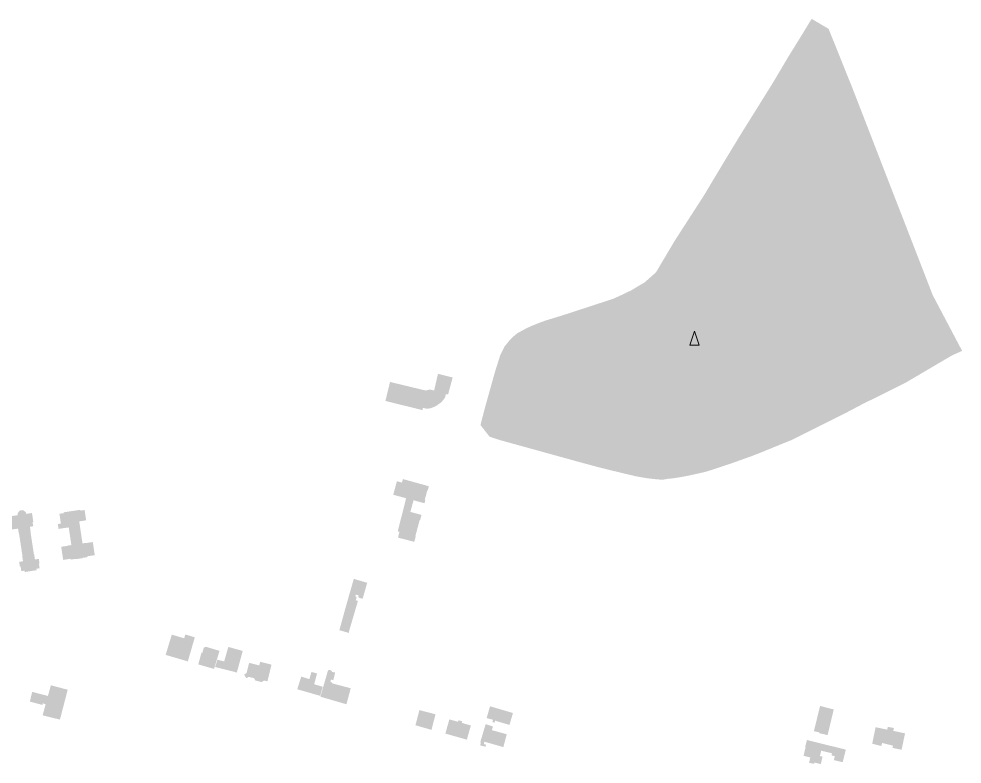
# Model space of a CAD drawing. Header units: millimetres. Extents: x 23337 to 31100, y 38726 to 43700.
# Drawn here: x 26215 to 27029, y 43057 to 43700 of the extents above; entities that cross this region are included whole.
import ezdxf

# ---------------------------------------------------------------- set-up
doc = ezdxf.new("R2010")
doc.units = ezdxf.units.MM
doc.layers.add('0.1 ОКН', color=1, linetype='Continuous', lineweight=9, transparency=0.4)

msp = doc.modelspace()

# ---------------------------------------------------------------- hatches: boundary and pattern name
at = {"layer": '0.1 ОКН', "transparency": 33554585}
h = msp.add_hatch(color=1, dxfattribs=at)
h.dxf.hatch_style = 1
edge = h.paths.add_edge_path()
edge.add_line((26989.35, 43499.73), (26980.6, 43522.3))
edge.add_arc((27417.73, 43711.3), 476.24, 199.16037, 203.38243, ccw=False)
edge.add_line((26967.87, 43554.99), (26944.78, 43614.64))
edge.add_line((26944.78, 43614.64), (26934.86, 43640.22))
edge.add_line((26934.86, 43640.22), (26924.99, 43664.75))
edge.add_line((26924.99, 43664.75), (26914.14, 43691.8))
edge.add_line((26914.14, 43691.8), (26899.52, 43700.46))
edge.add_line((26899.52, 43700.46), (26897.63, 43697.49))
edge.add_line((26897.63, 43697.49), (26892.25, 43688.62))
edge.add_line((26892.25, 43688.62), (26879.15, 43667.46))
edge.add_line((26879.15, 43667.46), (26866.42, 43645.93))
edge.add_line((26866.42, 43645.93), (26854.24, 43626.38))
edge.add_line((26854.24, 43626.38), (26837.36, 43599.31))
edge.add_line((26837.36, 43599.31), (26823.37, 43576.24))
edge.add_line((26823.37, 43576.24), (26806.41, 43547.9))
edge.add_line((26806.41, 43547.9), (26781.42, 43509.18))
edge.add_line((26781.42, 43509.18), (26764.98, 43481.51))
edge.add_line((26764.98, 43481.51), (26755.32, 43472.93))
edge.add_line((26755.32, 43472.93), (26743.55, 43465.94))
edge.add_line((26743.55, 43465.94), (26736.17, 43462.37))
edge.add_line((26736.17, 43462.37), (26728.25, 43458.74))
edge.add_line((26728.25, 43458.74), (26715.17, 43454.46))
edge.add_line((26715.17, 43454.46), (26685.04, 43444.61))
edge.add_line((26685.04, 43444.61), (26669.67, 43439.89))
edge.add_line((26669.67, 43439.89), (26664.56, 43438.06))
edge.add_line((26664.56, 43438.06), (26659.05, 43435.89))
edge.add_line((26659.05, 43435.89), (26655.43, 43434.29))
edge.add_line((26655.43, 43434.29), (26651.7, 43432.44))
edge.add_line((26651.7, 43432.44), (26645.11, 43428.84))
edge.add_line((26645.11, 43428.84), (26642.12, 43426.31))
edge.add_line((26642.12, 43426.31), (26638.14, 43422.32))
edge.add_line((26638.14, 43422.32), (26634.35, 43417.64))
edge.add_line((26634.35, 43417.64), (26632.8, 43414.66))
edge.add_line((26632.8, 43414.66), (26630.4, 43409.72))
edge.add_line((26630.4, 43409.72), (26625.85, 43395.3))
edge.add_line((26625.85, 43395.3), (26616.82, 43362.94))
edge.add_line((26616.82, 43362.94), (26613.4, 43349.61))
edge.add_line((26613.4, 43349.61), (26621.34, 43339.49))
edge.add_line((26621.34, 43339.49), (26630.59, 43336.52))
edge.add_line((26630.59, 43336.52), (26632.96, 43335.87))
edge.add_line((26632.96, 43335.87), (26647.41, 43331.87))
edge.add_line((26647.41, 43331.87), (26660.66, 43328.21))
edge.add_line((26660.66, 43328.21), (26676.76, 43323.76))
edge.add_line((26676.76, 43323.76), (26696.82, 43318.21))
edge.add_line((26696.82, 43318.21), (26714.28, 43313.46))
edge.add_line((26714.28, 43313.46), (26723.81, 43311.08))
edge.add_line((26723.81, 43311.08), (26739, 43307.39))
edge.add_line((26739, 43307.39), (26747.97, 43305.31))
edge.add_line((26747.97, 43305.31), (26756.32, 43303.81))
edge.add_line((26756.32, 43303.81), (26763.5, 43302.97))
edge.add_line((26763.5, 43302.97), (26770.72, 43302.32))
edge.add_line((26770.72, 43302.32), (26774.9, 43303.15))
edge.add_line((26774.9, 43303.15), (26779.08, 43303.53))
edge.add_line((26779.08, 43303.53), (26783.62, 43304.2))
edge.add_line((26783.62, 43304.2), (26791.57, 43305.56))
edge.add_line((26791.57, 43305.56), (26800.01, 43307.44))
edge.add_line((26800.01, 43307.44), (26808.2, 43309.31))
edge.add_line((26808.2, 43309.31), (26818.28, 43312.52))
edge.add_line((26818.28, 43312.52), (26828.63, 43315.98))
edge.add_line((26828.63, 43315.98), (26837.18, 43319.05))
edge.add_line((26837.18, 43319.05), (26847.28, 43322.65))
edge.add_line((26847.28, 43322.65), (26855.01, 43325.64))
edge.add_line((26855.01, 43325.64), (26872.59, 43332.84))
edge.add_line((26872.59, 43332.84), (26881.38, 43336.35))
edge.add_line((26881.38, 43336.35), (26893.5, 43342.4))
edge.add_line((26893.5, 43342.4), (26906.47, 43348.88))
edge.add_line((26906.47, 43348.88), (26925.74, 43358.41))
edge.add_line((26925.74, 43358.41), (26942.87, 43367.43))
edge.add_line((26942.87, 43367.43), (26980.16, 43385.92))
edge.add_line((26980.16, 43385.92), (27020.67, 43409.76))
edge.add_line((27020.67, 43409.76), (27029.45, 43413.66))
edge.add_line((27029.45, 43413.66), (27004, 43461.93))
edge.add_line((27004, 43461.93), (26989.35, 43499.73))
h = msp.add_hatch(color=1, dxfattribs=at)
h.dxf.hatch_style = 1
h.paths.add_polyline_path([(26798.2, 43430.73), (26794.2, 43418.73), (26802.2, 43418.73)])
h = msp.add_hatch(color=1, dxfattribs=at)
h.dxf.hatch_style = 1
h.paths.add_polyline_path([(26531.3, 43370.43), (26563.25, 43362.54), (26563.74, 43364.52), (26567, 43363.7), (26570.54, 43364.19), (26574.47, 43365.72), (26579.61, 43369.3), (26582.77, 43373.2), (26583.52, 43376.17), (26585.46, 43376.11), (26589.39, 43390.72), (26576.68, 43393.84), (26573.36, 43379.4), (26569.7, 43380.34), (26566.26, 43379.4), (26535.28, 43386.84)])
h = msp.add_hatch(color=1, dxfattribs=at)
h.dxf.hatch_style = 1
h.paths.add_polyline_path([(26542.2, 43252.38), (26556.24, 43248.75), (26557.53, 43253.56), (26557.14, 43253.67), (26560.93, 43267.65), (26561.3, 43267.53), (26562.47, 43271.98), (26552.86, 43274.61), (26555.6, 43284.63), (26565, 43282.06), (26565.84, 43284.88), (26565.28, 43285.04), (26567.55, 43293.45), (26567.96, 43293.34), (26568.82, 43296.75), (26546.4, 43302.97), (26545.57, 43299.94), (26541.25, 43301.12), (26538.06, 43289.42), (26549.14, 43286.39), (26541.98, 43257.82), (26543.47, 43257.45)])
at = {"layer": '0.1 ОКН', "lineweight": 13, "transparency": 33554585}
h = msp.add_hatch(color=1, dxfattribs=at)
h.dxf.hatch_style = 1
h.paths.add_polyline_path([(26189.59, 43267.2), (26189.46, 43268.07), (26179.63, 43266.57), (26179.42, 43267.95), (26176.96, 43269.79), (26173.96, 43269.33), (26172.16, 43266.84), (26172.37, 43265.46), (26167.52, 43264.72), (26168.72, 43256.85), (26169.35, 43256.95), (26169.89, 43253.44), (26172.61, 43253.85), (26173.25, 43249.65), (26173.45, 43249.68), (26176.47, 43229.97), (26176.27, 43229.94), (26176.96, 43225.67), (26173.58, 43225.1), (26174.19, 43221.12), (26174.81, 43221.22), (26175.44, 43217.1), (26178.17, 43217.52), (26178.35, 43216.35), (26188.78, 43217.95), (26188.6, 43219.11), (26191.34, 43219.53), (26190.71, 43223.65), (26191.32, 43223.74), (26190.71, 43227.72), (26187.36, 43227.21), (26186.7, 43231.53), (26186.51, 43231.5), (26183.49, 43251.22), (26183.69, 43251.25), (26183.04, 43255.45), (26191.6, 43256.76), (26192.35, 43251.84), (26196.79, 43252.52), (26196.81, 43252.34), (26201.6, 43253.07), (26201.58, 43253.25), (26205.99, 43253.93), (26205.23, 43258.84), (26213.98, 43260.18), (26214.62, 43255.98), (26214.82, 43256.01), (26217.83, 43236.29), (26217.64, 43236.26), (26218.3, 43231.95), (26214.95, 43231.43), (26215.56, 43227.45), (26216.17, 43227.54), (26216.8, 43223.43), (26219.54, 43223.85), (26219.72, 43222.68), (26230.01, 43224.25), (26229.82, 43225.49), (26232.59, 43225.92), (26231.97, 43229.98), (26232.5, 43230.06), (26231.9, 43234.03), (26228.57, 43233.52), (26227.9, 43237.84), (26227.7, 43237.81), (26224.68, 43257.53), (26224.88, 43257.56), (26224.24, 43261.76), (26227.11, 43262.2), (26226.57, 43265.71), (26227.2, 43265.81), (26226, 43273.65), (26220.98, 43272.9), (26220.76, 43274.32), (26218.3, 43276.17), (26215.3, 43275.71), (26213.5, 43273.21), (26213.72, 43271.78), (26203.89, 43270.28), (26204.02, 43269.43), (26199.66, 43268.75), (26199.27, 43271.25), (26193.58, 43270.38), (26193.96, 43267.88)])
at = {"layer": '0.1 ОКН', "transparency": 33554585}
h = msp.add_hatch(color=1, dxfattribs=at)
h.dxf.hatch_style = 1
h.paths.add_polyline_path([(26250.99, 43264.49), (26248.32, 43264.09), (26248.95, 43259.91), (26257.75, 43261.23), (26260.03, 43245.97), (26257.5, 43245.6), (26257.53, 43245.42), (26251.25, 43244.48), (26252.94, 43233.16), (26259.35, 43234.11), (26259.46, 43233.4), (26263.69, 43234.03), (26263.73, 43233.76), (26269.73, 43234.65), (26269.69, 43234.92), (26273.95, 43235.55), (26273.85, 43236.28), (26280.24, 43237.23), (26278.55, 43248.56), (26272.15, 43247.6), (26272.12, 43247.79), (26269.65, 43247.42), (26266.82, 43266.41), (26272.82, 43267.31), (26271.49, 43276.22), (26267.96, 43275.69), (26267.86, 43276.41), (26253.36, 43274.24), (26253.47, 43273.53), (26249.72, 43272.97)])
h = msp.add_hatch(color=1, dxfattribs=at)
h.dxf.hatch_style = 1
h.paths.add_polyline_path([(26500, 43202.92), (26504.02, 43216.76), (26515.57, 43213.37), (26511.63, 43199.59), (26508.22, 43200.49), (26507.89, 43201.42), (26508.24, 43202.41), (26505.75, 43203.25), (26505.22, 43201.7), (26506.06, 43201.36), (26506.38, 43200.39), (26505.72, 43198.34), (26507.57, 43197.68), (26500, 43171.91), (26499.67, 43170.07), (26491.53, 43172.43), (26495.95, 43188.53)])
h = msp.add_hatch(color=1, dxfattribs=at)
h.dxf.hatch_style = 1
h.paths.add_polyline_path([(26341.47, 43151.09), (26360.62, 43145.49), (26366.67, 43166.27), (26358.47, 43168.74), (26357.46, 43165.41), (26346.76, 43168.59)])
h = msp.add_hatch(color=1, dxfattribs=at)
h.dxf.hatch_style = 1
h.paths.add_polyline_path([(26369.63, 43142.86), (26383.27, 43138.99), (26388, 43154.57), (26376.16, 43158.13), (26374.38, 43157.2), (26373.14, 43152.81), (26372.43, 43153.01)])
h = msp.add_hatch(color=1, dxfattribs=at)
h.dxf.hatch_style = 1
h.paths.add_polyline_path([(26384.17, 43140.64), (26402.98, 43135.87), (26408.03, 43154.5), (26395.62, 43157.97), (26392, 43145.48), (26386.17, 43146.89)])
h = msp.add_hatch(color=1, dxfattribs=at)
h.dxf.hatch_style = 1
h.paths.add_polyline_path([(26417.78, 43130.98), (26419.03, 43128.93), (26424.27, 43127.61), (26426.52, 43128.92), (26429.36, 43128.21), (26432.92, 43142.67), (26423.12, 43145.14), (26422.33, 43142.02), (26413.6, 43144.21), (26411.39, 43135.39), (26409.24, 43134.08), (26411.17, 43130.91), (26413.19, 43132.14)])
h = msp.add_hatch(color=1, dxfattribs=at)
h.dxf.hatch_style = 1
h.paths.add_polyline_path([(26455.16, 43121.42), (26474.96, 43115.7), (26477.19, 43123.57), (26469.76, 43125.72), (26472.24, 43135.06), (26467.47, 43136.37), (26465.6, 43130.19), (26458.56, 43132.31)])
h = msp.add_hatch(color=1, dxfattribs=at)
h.dxf.hatch_style = 1
edge = h.paths.add_edge_path()
edge.add_line((26475.15, 43114.99), (26497.63, 43108.43))
edge.add_line((26497.63, 43108.43), (26501.34, 43122.28))
edge.add_line((26501.34, 43122.28), (26485.65, 43126.41))
edge.add_line((26485.65, 43126.41), (26483.79, 43128.17))
edge.add_line((26483.79, 43128.17), (26484.31, 43129.83))
edge.add_line((26484.31, 43129.83), (26486.27, 43129.22))
edge.add_line((26486.27, 43129.22), (26487.91, 43135.81))
edge.add_line((26487.91, 43135.81), (26485.27, 43136.45))
edge.add_arc((26482.89, 43135.45), 2.58, 22.85508, 117.29571)
edge.add_line((26481.71, 43137.74), (26475.15, 43114.99))
h = msp.add_hatch(color=1, dxfattribs=at)
h.dxf.hatch_style = 1
h.paths.add_polyline_path([(26235.21, 43098.9), (26250.17, 43095.2), (26256.87, 43121.01), (26242.31, 43124.85), (26239.78, 43115.63), (26226.23, 43119.13), (26224.14, 43110.76), (26235.03, 43107.88), (26235.36, 43109.21), (26237.83, 43108.49)])
h = msp.add_hatch(color=1, dxfattribs=at)
h.dxf.hatch_style = 1
h.paths.add_polyline_path([(26557.24, 43090.31), (26571.11, 43086.33), (26574.56, 43099.79), (26560.65, 43103.4)])
h = msp.add_hatch(color=1, dxfattribs=at)
h.dxf.hatch_style = 1
h.paths.add_polyline_path([(26621.64, 43106.72), (26641.46, 43100.88), (26638.44, 43090.6), (26626.03, 43094.25), (26625.6, 43092.54), (26623.67, 43093.06), (26624.22, 43095.01), (26618.74, 43096.55)])
h = msp.add_hatch(color=1, dxfattribs=at)
h.dxf.hatch_style = 1
h.paths.add_polyline_path([(26901.54, 43085.71), (26901.41, 43085.18), (26906.11, 43084.12), (26905.97, 43083.51), (26913.26, 43081.78), (26913.56, 43083.07), (26918.54, 43103.98), (26906.72, 43106.99)])
h = msp.add_hatch(color=1, dxfattribs=at)
h.dxf.hatch_style = 1
h.paths.add_polyline_path([(26583.06, 43083.11), (26601.64, 43077.88), (26605.1, 43090.11), (26597.28, 43092.33), (26597.68, 43093.72), (26594.48, 43094.62), (26594.03, 43093.32), (26586.52, 43095.37)])
h = msp.add_hatch(color=1, dxfattribs=at)
h.dxf.hatch_style = 1
h.paths.add_polyline_path([(26616.79, 43076.11), (26633.16, 43071.44), (26636.12, 43082.53), (26623.32, 43086.06), (26624.17, 43089.3), (26617.86, 43091.2), (26613.36, 43076.24), (26613.67, 43076.13), (26613.31, 43074.97), (26613.64, 43074.84), (26613.05, 43073.02), (26617.8, 43071.76), (26618.27, 43073.53), (26616.26, 43074.06)])
h = msp.add_hatch(color=1, dxfattribs=at)
h.dxf.hatch_style = 1
h.paths.add_polyline_path([(26951.76, 43074.38), (26959.64, 43072.42), (26960.29, 43075.05), (26969.7, 43072.71), (26969.22, 43070.78), (26977.14, 43069.16), (26980.15, 43083.34), (26970, 43085.45), (26970.52, 43087.95), (26965.27, 43088.91), (26964.77, 43086.53), (26954.72, 43088.62)])
h = msp.add_hatch(color=1, dxfattribs=at)
h.dxf.hatch_style = 1
h.paths.add_polyline_path([(26895.36, 43077.63), (26929.01, 43069.23), (26928.91, 43068.84), (26926.31, 43058.39), (26918.64, 43060.2), (26919.44, 43063.63), (26916.59, 43064.29), (26917.01, 43066.14), (26907.7, 43068.32), (26906.62, 43063.71), (26908.89, 43063.19), (26907.4, 43056.73), (26901.86, 43058.11), (26901.66, 43057.22), (26901.23, 43057), (26897.52, 43057.85), (26897.25, 43058.25), (26897.49, 43059.12), (26898.32, 43062.46), (26892.81, 43063.84), (26892.46, 43063.93), (26894.19, 43071.18), (26893.84, 43071.26)])

# ---------------------------------------------------------------- linework, layer by layer
at = {"layer": '0.1 ОКН', "color": 1}
msp.add_lwpolyline([(26798.2, 43430.73), (26794.2, 43418.73), (26802.2, 43418.73)], close=True, dxfattribs=at)
at = {"layer": '0.1 ОКН', "color": 7}
msp.add_lwpolyline([(26798.2, 43430.73), (26794.2, 43418.73), (26802.2, 43418.73)], close=True, dxfattribs=at)

doc.saveas('drawing.dxf')
